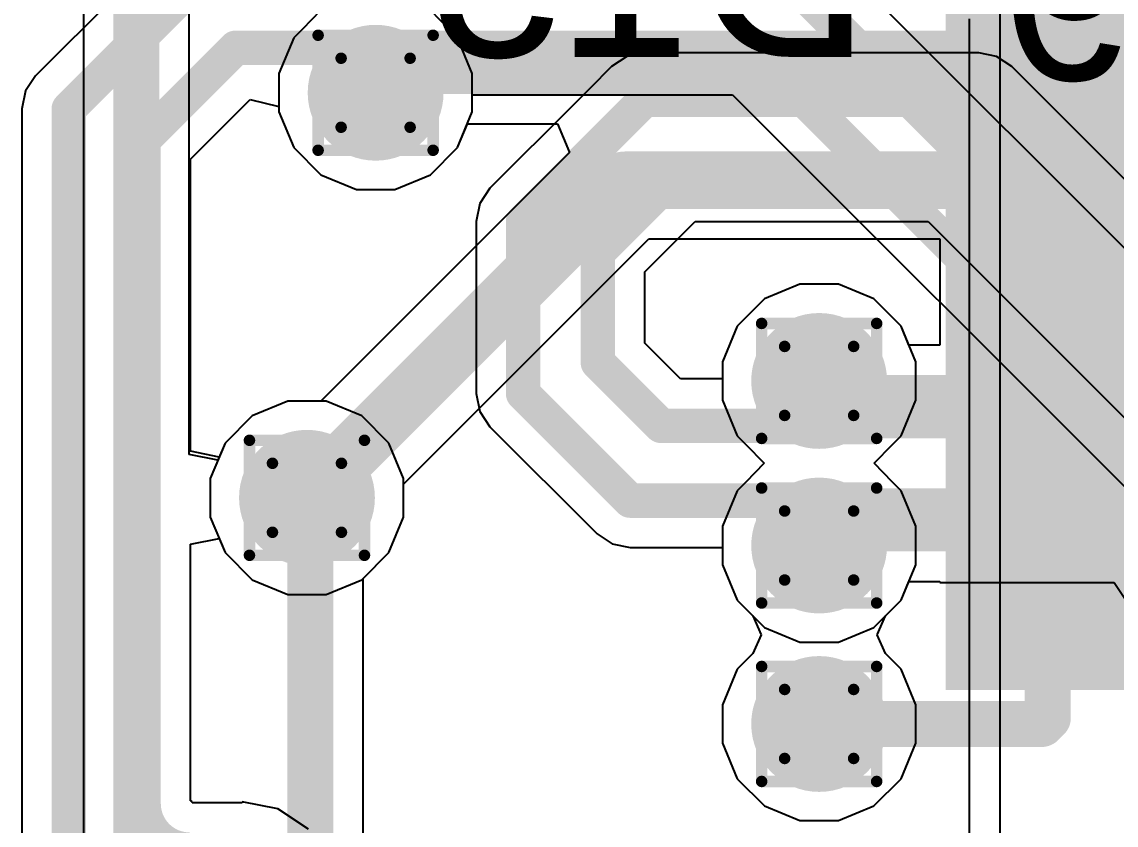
# Model space of a CAD drawing. Header units: inches. Extents: x -6 to 5433, y -4 to 5447.
# Drawn here: x -2.366 to 2.467, y 17.206 to 20.754 of the extents above; entities that cross this region are included whole.
import ezdxf

# ---------------------------------------------------------------- set-up
doc = ezdxf.new("R2010")
doc.units = ezdxf.units.IN
for name, color, linetype in [('Bottom Layer', 5, 'Continuous'), ('Bottom Overlay', 54, 'Continuous'), ('Drill Drawing', 1, 'Continuous'), ('Ground', 16, 'Continuous'), ('Power', 76, 'Continuous'), ('Top Layer', 1, 'Continuous'), ('Top Paste', 8, 'Continuous'), ('Top Solder', 216, 'Continuous'), ('Via Holes', 16, 'Continuous')]:
    doc.layers.add(name, color=color, linetype=linetype)
doc.styles.add('Arial', font='', dxfattribs={"height": 0.2})
doc.styles.get('Arial').set_extended_font_data('Arial')

# ---------------------------------------------------------------- blocks, each defined once
blk = doc.blocks.new('12401832E402A_149')
at = {"layer": 'Top Layer'}
for points in [[(-0.1499971599999999, 1.88000005), (-0.14999716, 2.58000119), (0.1500022399999999, 2.58000119), (0.15000224, 1.88000005)], [(0.3500018400000001, 1.88000005), (0.3500018399999999, 2.58000119), (0.6500012399999999, 2.58000119), (0.65000124, 1.88000005)], [(0.85000338, 1.88000005), (0.85000338, 2.58000119), (1.15000278, 2.58000119), (1.15000278, 1.88000005)], [(1.35000238, 1.88000005), (1.35000238, 2.58000119), (1.65000178, 2.58000119), (1.65000178, 1.88000005)], [(1.85000392, 1.88000005), (1.85000392, 2.58000119), (2.15000332, 2.58000119), (2.15000332, 1.88000005)], [(2.35000292, 1.88000005), (2.35000292, 2.58000119), (2.65000232, 2.58000119), (2.65000232, 1.88000005)]]:
    blk.add_hatch(color=1, dxfattribs=at).paths.add_polyline_path(points)
at = {"layer": 'Top Paste'}
for points in [[(-0.1499971599999999, 1.88000005), (-0.14999716, 2.58000119), (0.1500022399999999, 2.58000119), (0.15000224, 1.88000005)], [(0.3500018400000001, 1.88000005), (0.3500018399999999, 2.58000119), (0.6500012399999999, 2.58000119), (0.65000124, 1.88000005)], [(0.85000338, 1.88000005), (0.85000338, 2.58000119), (1.15000278, 2.58000119), (1.15000278, 1.88000005)], [(1.35000238, 1.88000005), (1.35000238, 2.58000119), (1.65000178, 2.58000119), (1.65000178, 1.88000005)], [(1.85000392, 1.88000005), (1.85000392, 2.58000119), (2.15000332, 2.58000119), (2.15000332, 1.88000005)], [(2.35000292, 1.88000005), (2.35000292, 2.58000119), (2.65000232, 2.58000119), (2.65000232, 1.88000005)]]:
    blk.add_hatch(color=8, dxfattribs=at).paths.add_polyline_path(points)
at = {"layer": 'Top Solder'}
for points in [[(-0.2515971599999999, 1.77840005), (-0.2515971600000001, 2.68160119), (0.2516022399999999, 2.68160119), (0.25160224, 1.77840005)], [(0.2484018400000001, 1.77840005), (0.2484018399999999, 2.68160119), (0.75160124, 2.68160119), (0.75160124, 1.77840005)], [(0.74840338, 1.77840005), (0.74840338, 2.68160119), (1.25160278, 2.68160119), (1.25160278, 1.77840005)], [(1.24840238, 1.77840005), (1.24840238, 2.68160119), (1.75160178, 2.68160119), (1.75160178, 1.77840005)], [(1.74840392, 1.77840005), (1.74840392, 2.68160119), (2.25160332, 2.68160119), (2.25160332, 1.77840005)], [(2.24840292, 1.77840005), (2.24840292, 2.68160119), (2.75160232, 2.68160119), (2.75160232, 1.77840005)]]:
    blk.add_hatch(color=216, dxfattribs=at).paths.add_polyline_path(points)

msp = doc.modelspace()

# ---------------------------------------------------------------- hatches: boundary and pattern name
at = {"layer": 'Bottom Layer'}
h = msp.add_hatch(color=5, dxfattribs=at)
edge = h.paths.add_edge_path()
edge.add_arc((-0.8037957, 20.44095734), 0.2999994, 0, 360)
h = msp.add_hatch(color=5, dxfattribs=at)
edge = h.paths.add_edge_path()
edge.add_arc((1.15506246, 19.1679576), 0.2999994, 0, 360)
h = msp.add_hatch(color=5, dxfattribs=at)
edge = h.paths.add_edge_path()
edge.add_arc((-1.10707424, 18.6517407), 0.2999994, 0, 360)
h = msp.add_hatch(color=5, dxfattribs=at)
edge = h.paths.add_edge_path()
edge.add_arc((1.15506246, 18.4409588), 0.2999994, 0, 360)
h = msp.add_hatch(color=5, dxfattribs=at)
edge = h.paths.add_edge_path()
edge.add_arc((1.15506246, 17.65265456), 0.2999994, 0, 360)
at = {"layer": 'Ground'}
h = msp.add_hatch(color=16, dxfattribs=at)
edge = h.paths.add_edge_path()
edge.add_arc((-0.8037957, 20.44095734), 0.2999994, 0, 360)
h = msp.add_hatch(color=16, dxfattribs=at)
edge = h.paths.add_edge_path()
edge.add_arc((1.15506246, 19.1679576), 0.2999994, 0, 360)
h = msp.add_hatch(color=16, dxfattribs=at)
edge = h.paths.add_edge_path()
edge.add_arc((-1.10707424, 18.6517407), 0.2999994, 0, 360)
h = msp.add_hatch(color=16, dxfattribs=at)
edge = h.paths.add_edge_path()
edge.add_arc((1.15506246, 18.4409588), 0.2999994, 0, 360)
h = msp.add_hatch(color=16, dxfattribs=at)
edge = h.paths.add_edge_path()
edge.add_arc((1.15506246, 17.65265456), 0.2999994, 0, 360)
at = {"layer": 'Power'}
h = msp.add_hatch(color=76, dxfattribs=at)
edge = h.paths.add_edge_path()
edge.add_arc((-0.8037957, 20.44095734), 0.2999994, 0, 360)
h = msp.add_hatch(color=76, dxfattribs=at)
edge = h.paths.add_edge_path()
edge.add_arc((1.15506246, 19.1679576), 0.2999994, 0, 360)
h = msp.add_hatch(color=76, dxfattribs=at)
edge = h.paths.add_edge_path()
edge.add_arc((-1.10707424, 18.6517407), 0.2999994, 0, 360)
h = msp.add_hatch(color=76, dxfattribs=at)
edge = h.paths.add_edge_path()
edge.add_arc((1.15506246, 18.4409588), 0.2999994, 0, 360)
h = msp.add_hatch(color=76, dxfattribs=at)
edge = h.paths.add_edge_path()
edge.add_arc((1.15506246, 17.65265456), 0.2999994, 0, 360)
at = {"layer": 'Top Layer'}
h = msp.add_hatch(color=1, dxfattribs=at)
edge = h.paths.add_edge_path()
edge.add_arc((-0.8037957, 20.44095734), 0.2999994, 0, 360)
h = msp.add_hatch(color=1, dxfattribs=at)
edge = h.paths.add_edge_path()
edge.add_arc((1.15506246, 19.1679576), 0.2999994, 0, 360)
h = msp.add_hatch(color=1, dxfattribs=at)
edge = h.paths.add_edge_path()
edge.add_arc((-1.10707424, 18.6517407), 0.2999994, 0, 360)
h = msp.add_hatch(color=1, dxfattribs=at)
edge = h.paths.add_edge_path()
edge.add_arc((1.15506246, 18.4409588), 0.2999994, 0, 360)
h = msp.add_hatch(color=1, dxfattribs=at)
edge = h.paths.add_edge_path()
edge.add_arc((1.15506246, 17.65265456), 0.2999994, 0, 360)
at = {"layer": 'Via Holes'}
h = msp.add_hatch(color=7, dxfattribs=at)
edge = h.paths.add_edge_path()
edge.add_arc((-0.8037957, 20.44095734), 0.1499997, 0, 360)
h = msp.add_hatch(color=7, dxfattribs=at)
edge = h.paths.add_edge_path()
edge.add_arc((1.15506246, 19.1679576), 0.1499997, 0, 360)
h = msp.add_hatch(color=7, dxfattribs=at)
edge = h.paths.add_edge_path()
edge.add_arc((-1.10707424, 18.6517407), 0.1499997, 0, 360)
h = msp.add_hatch(color=7, dxfattribs=at)
edge = h.paths.add_edge_path()
edge.add_arc((1.15506246, 18.4409588), 0.1499997, 0, 360)
h = msp.add_hatch(color=7, dxfattribs=at)
edge = h.paths.add_edge_path()
edge.add_arc((1.15506246, 17.65265456), 0.1499997, 0, 360)

# ---------------------------------------------------------------- linework, layer by layer
at = {"layer": 'Bottom Layer'}
for p, q in [((1.9550634, 16.96178218), (1.9550634, 20.90445654)), ((-1.0471277, 20.80445674), (-1.12712754, 20.72149018)), ((-0.48046386, 20.72149018), (-0.5604636999999999, 20.80445674)), ((1.8175986, 20.76699174), (1.8175986, 16.96178218)), ((-1.12712754, 20.72149018), (-1.16578634, 20.68283138)), ((-0.44180506, 20.68283138), (-0.48046386, 20.72149018)), ((-1.16578634, 20.68283138), (-1.2307951, 20.5258924)), ((-0.3767963, 20.5258924), (-0.44180506, 20.68283138)), ((-1.2307951, 20.5258924), (-1.2307951, 20.35602228)), ((-0.3767963, 20.35602228), (-0.3767963, 20.5258924)), ((-1.2307951, 20.35602228), (-1.16578634, 20.1990833)), ((-0.44180506, 20.1990833), (-0.3767963, 20.35602228)), ((-1.16578634, 20.1990833), (-1.04566974, 20.0789667)), ((-0.56192166, 20.0789667), (-0.44180506, 20.1990833)), ((-1.04566974, 20.0789667), (-0.8887307599999998, 20.01395794)), ((-0.7188606399999999, 20.01395794), (-0.56192166, 20.0789667)), ((-0.8887307599999998, 20.01395794), (-0.7188606399999999, 20.01395794)), ((1.0701274, 19.594957), (0.9131884199999999, 19.52994824)), ((1.23999752, 19.594957), (1.0701274, 19.594957)), ((1.3969365, 19.52994824), (1.23999752, 19.594957)), ((0.9131884199999999, 19.52994824), (0.79307182, 19.40983164)), ((1.5170531, 19.40983164), (1.3969365, 19.52994824)), ((0.79307182, 19.40983164), (0.72806306, 19.25289266)), ((1.58206186, 19.25289266), (1.5170531, 19.40983164)), ((0.72806306, 19.25289266), (0.72806306, 19.08302254)), ((1.58206186, 19.08302254), (1.58206186, 19.25289266)), ((-1.1920093, 19.0787401), (-1.34894828, 19.01373134)), ((-1.02213918, 19.0787401), (-1.1920093, 19.0787401)), ((-0.8652002, 19.01373134), (-1.02213918, 19.0787401)), ((0.72806306, 19.08302254), (0.79307182, 18.92608356)), ((1.5170531, 18.92608356), (1.58206186, 19.08302254)), ((-1.34894828, 19.01373134), (-1.46906488, 18.89361474)), ((-0.7450836, 18.89361474), (-0.8652002, 19.01373134)), ((0.79307182, 18.92608356), (0.8317306199999999, 18.88742476)), ((1.4783943, 18.88742476), (1.5170531, 18.92608356)), ((-1.46906488, 18.89361474), (-1.53407364, 18.73667576)), ((-0.68007484, 18.73667576), (-0.7450836, 18.89361474)), ((0.8317306199999999, 18.88742476), (0.9117304599999999, 18.8044582)), ((1.39839446, 18.8044582), (1.4783943, 18.88742476)), ((0.9117304599999999, 18.8044582), (0.8317306199999999, 18.72149164)), ((1.4783943, 18.72149164), (1.39839446, 18.8044582)), ((-1.53407364, 18.73667576), (-1.53407364, 18.56680564)), ((-0.68007484, 18.56680564), (-0.68007484, 18.73667576)), ((0.8317306199999999, 18.72149164), (0.79307182, 18.68283284)), ((1.5170531, 18.68283284), (1.4783943, 18.72149164)), ((0.79307182, 18.68283284), (0.72806306, 18.52589386)), ((1.58206186, 18.52589386), (1.5170531, 18.68283284)), ((-1.53407364, 18.56680564), (-1.46906488, 18.40986666)), ((-0.7450836, 18.40986666), (-0.68007484, 18.56680564)), ((0.72806306, 18.52589386), (0.72806306, 18.35602374)), ((1.58206186, 18.35602374), (1.58206186, 18.52589386)), ((-1.46906488, 18.40986666), (-1.34894828, 18.28975006)), ((-0.8652002, 18.28975006), (-0.7450836, 18.40986666)), ((0.72806306, 18.35602374), (0.79307182, 18.19908476)), ((1.5170531, 18.19908476), (1.58206186, 18.35602374)), ((-1.34894828, 18.28975006), (-1.1920093, 18.2247413)), ((-1.02213918, 18.2247413), (-0.8652002, 18.28975006)), ((-1.1920093, 18.2247413), (-1.02213918, 18.2247413)), ((0.79307182, 18.19908476), (0.9131884199999999, 18.07896816)), ((1.3969365, 18.07896816), (1.5170531, 18.19908476)), ((0.9131884199999999, 18.07896816), (1.0701274, 18.0139594)), ((1.23999752, 18.0139594), (1.3969365, 18.07896816)), ((1.0701274, 18.0139594), (1.23999752, 18.0139594))]:
    msp.add_line(p, q, dxfattribs=at)
at = {"layer": 'Drill Drawing'}
for points in [[(-1.0577957, 20.69495734, 0.0508, 0.0508, 0), (-0.5497957, 20.69495734, 0.0508, 0.0508, 0)], [(-1.0577957, 20.18695734, 0.0508, 0.0508, 0), (-1.0577957, 20.69495734, 0.0508, 0.0508, 0)], [(-0.5497957, 20.18695734, 0.0508, 0.0508, 0), (-0.5497957, 20.69495734, 0.0508, 0.0508, 0)], [(-0.9561956999999999, 20.59335734, 0.0508, 0.0508, 0), (-0.6513957, 20.59335734, 0.0508, 0.0508, 0)], [(-0.9561956999999999, 20.28855734, 0.0508, 0.0508, 0), (-0.9561956999999999, 20.59335734, 0.0508, 0.0508, 0)], [(-0.6513957, 20.28855734, 0.0508, 0.0508, 0), (-0.6513957, 20.59335734, 0.0508, 0.0508, 0)], [(-0.9561956999999999, 20.28855734, 0.0508, 0.0508, 0), (-0.6513957, 20.28855734, 0.0508, 0.0508, 0)], [(-1.0577957, 20.18695734, 0.0508, 0.0508, 0), (-0.5497957, 20.18695734, 0.0508, 0.0508, 0)], [(0.9010624599999999, 19.4219576, 0.0508, 0.0508, 0), (1.40906246, 19.4219576, 0.0508, 0.0508, 0)], [(0.9010624599999999, 18.9139576, 0.0508, 0.0508, 0), (0.9010624599999999, 19.4219576, 0.0508, 0.0508, 0)], [(1.40906246, 18.9139576, 0.0508, 0.0508, 0), (1.40906246, 19.4219576, 0.0508, 0.0508, 0)], [(1.00266246, 19.3203576, 0.0508, 0.0508, 0), (1.30746246, 19.3203576, 0.0508, 0.0508, 0)], [(1.00266246, 19.0155576, 0.0508, 0.0508, 0), (1.00266246, 19.3203576, 0.0508, 0.0508, 0)], [(1.30746246, 19.0155576, 0.0508, 0.0508, 0), (1.30746246, 19.3203576, 0.0508, 0.0508, 0)], [(1.00266246, 19.0155576, 0.0508, 0.0508, 0), (1.30746246, 19.0155576, 0.0508, 0.0508, 0)], [(-1.36107424, 18.9057407, 0.0508, 0.0508, 0), (-0.85307424, 18.9057407, 0.0508, 0.0508, 0)], [(-1.36107424, 18.3977407, 0.0508, 0.0508, 0), (-1.36107424, 18.9057407, 0.0508, 0.0508, 0)], [(-0.85307424, 18.3977407, 0.0508, 0.0508, 0), (-0.85307424, 18.9057407, 0.0508, 0.0508, 0)], [(0.9010624599999999, 18.9139576, 0.0508, 0.0508, 0), (1.40906246, 18.9139576, 0.0508, 0.0508, 0)], [(-1.25947424, 18.8041407, 0.0508, 0.0508, 0), (-0.9546742399999999, 18.8041407, 0.0508, 0.0508, 0)], [(-1.25947424, 18.4993407, 0.0508, 0.0508, 0), (-1.25947424, 18.8041407, 0.0508, 0.0508, 0)], [(-0.9546742399999999, 18.4993407, 0.0508, 0.0508, 0), (-0.9546742399999999, 18.8041407, 0.0508, 0.0508, 0)], [(0.9010624599999999, 18.6949588, 0.0508, 0.0508, 0), (1.40906246, 18.6949588, 0.0508, 0.0508, 0)], [(0.9010624599999999, 18.1869588, 0.0508, 0.0508, 0), (0.9010624599999999, 18.6949588, 0.0508, 0.0508, 0)], [(1.40906246, 18.1869588, 0.0508, 0.0508, 0), (1.40906246, 18.6949588, 0.0508, 0.0508, 0)], [(1.00266246, 18.5933588, 0.0508, 0.0508, 0), (1.30746246, 18.5933588, 0.0508, 0.0508, 0)], [(1.00266246, 18.2885588, 0.0508, 0.0508, 0), (1.00266246, 18.5933588, 0.0508, 0.0508, 0)], [(1.30746246, 18.2885588, 0.0508, 0.0508, 0), (1.30746246, 18.5933588, 0.0508, 0.0508, 0)], [(-1.25947424, 18.4993407, 0.0508, 0.0508, 0), (-0.9546742399999999, 18.4993407, 0.0508, 0.0508, 0)], [(-1.36107424, 18.3977407, 0.0508, 0.0508, 0), (-0.85307424, 18.3977407, 0.0508, 0.0508, 0)], [(1.00266246, 18.2885588, 0.0508, 0.0508, 0), (1.30746246, 18.2885588, 0.0508, 0.0508, 0)], [(0.9010624599999999, 18.1869588, 0.0508, 0.0508, 0), (1.40906246, 18.1869588, 0.0508, 0.0508, 0)], [(0.9010624599999999, 17.90665456, 0.0508, 0.0508, 0), (1.40906246, 17.90665456, 0.0508, 0.0508, 0)], [(0.9010624599999999, 17.39865456, 0.0508, 0.0508, 0), (0.9010624599999999, 17.90665456, 0.0508, 0.0508, 0)], [(1.40906246, 17.39865456, 0.0508, 0.0508, 0), (1.40906246, 17.90665456, 0.0508, 0.0508, 0)], [(1.00266246, 17.80505456, 0.0508, 0.0508, 0), (1.30746246, 17.80505456, 0.0508, 0.0508, 0)], [(1.00266246, 17.50025456, 0.0508, 0.0508, 0), (1.00266246, 17.80505456, 0.0508, 0.0508, 0)], [(1.30746246, 17.50025456, 0.0508, 0.0508, 0), (1.30746246, 17.80505456, 0.0508, 0.0508, 0)], [(1.00266246, 17.50025456, 0.0508, 0.0508, 0), (1.30746246, 17.50025456, 0.0508, 0.0508, 0)], [(0.9010624599999999, 17.39865456, 0.0508, 0.0508, 0), (1.40906246, 17.39865456, 0.0508, 0.0508, 0)]]:
    msp.add_lwpolyline(points, format="xyseb", dxfattribs=at)
for points in [[(-1.0704957, 20.69495734, 0.0254, 0.0254, 1), (-1.0450957, 20.69495734, 0.0254, 0.0254, 1)], [(-1.0704957, 20.69495734, 0.0254, 0.0254, 1), (-1.0450957, 20.69495734, 0.0254, 0.0254, 1)], [(-0.5624956999999999, 20.69495734, 0.0254, 0.0254, 1), (-0.5370957, 20.69495734, 0.0254, 0.0254, 1)], [(-0.5624956999999999, 20.69495734, 0.0254, 0.0254, 1), (-0.5370957, 20.69495734, 0.0254, 0.0254, 1)], [(-0.9688956999999999, 20.59335734, 0.0254, 0.0254, 1), (-0.9434956999999999, 20.59335734, 0.0254, 0.0254, 1)], [(-0.9688956999999999, 20.59335734, 0.0254, 0.0254, 1), (-0.9434956999999999, 20.59335734, 0.0254, 0.0254, 1)], [(-0.6640957, 20.59335734, 0.0254, 0.0254, 1), (-0.6386957, 20.59335734, 0.0254, 0.0254, 1)], [(-0.6640957, 20.59335734, 0.0254, 0.0254, 1), (-0.6386957, 20.59335734, 0.0254, 0.0254, 1)], [(-0.9688956999999999, 20.28855734, 0.0254, 0.0254, 1), (-0.9434956999999999, 20.28855734, 0.0254, 0.0254, 1)], [(-0.9688956999999999, 20.28855734, 0.0254, 0.0254, 1), (-0.9434956999999999, 20.28855734, 0.0254, 0.0254, 1)], [(-0.6640957, 20.28855734, 0.0254, 0.0254, 1), (-0.6386957, 20.28855734, 0.0254, 0.0254, 1)], [(-0.6640957, 20.28855734, 0.0254, 0.0254, 1), (-0.6386957, 20.28855734, 0.0254, 0.0254, 1)], [(-1.0704957, 20.18695734, 0.0254, 0.0254, 1), (-1.0450957, 20.18695734, 0.0254, 0.0254, 1)], [(-1.0704957, 20.18695734, 0.0254, 0.0254, 1), (-1.0450957, 20.18695734, 0.0254, 0.0254, 1)], [(-0.5624956999999999, 20.18695734, 0.0254, 0.0254, 1), (-0.5370957, 20.18695734, 0.0254, 0.0254, 1)], [(-0.5624956999999999, 20.18695734, 0.0254, 0.0254, 1), (-0.5370957, 20.18695734, 0.0254, 0.0254, 1)], [(0.8883624600000001, 19.4219576, 0.0254, 0.0254, 1), (0.9137624599999998, 19.4219576, 0.0254, 0.0254, 1)], [(0.8883624600000001, 19.4219576, 0.0254, 0.0254, 1), (0.9137624599999998, 19.4219576, 0.0254, 0.0254, 1)], [(1.39636246, 19.4219576, 0.0254, 0.0254, 1), (1.42176246, 19.4219576, 0.0254, 0.0254, 1)], [(1.39636246, 19.4219576, 0.0254, 0.0254, 1), (1.42176246, 19.4219576, 0.0254, 0.0254, 1)], [(0.98996246, 19.3203576, 0.0254, 0.0254, 1), (1.01536246, 19.3203576, 0.0254, 0.0254, 1)], [(0.98996246, 19.3203576, 0.0254, 0.0254, 1), (1.01536246, 19.3203576, 0.0254, 0.0254, 1)], [(1.29476246, 19.3203576, 0.0254, 0.0254, 1), (1.32016246, 19.3203576, 0.0254, 0.0254, 1)], [(1.29476246, 19.3203576, 0.0254, 0.0254, 1), (1.32016246, 19.3203576, 0.0254, 0.0254, 1)], [(0.98996246, 19.0155576, 0.0254, 0.0254, 1), (1.01536246, 19.0155576, 0.0254, 0.0254, 1)], [(0.98996246, 19.0155576, 0.0254, 0.0254, 1), (1.01536246, 19.0155576, 0.0254, 0.0254, 1)], [(1.29476246, 19.0155576, 0.0254, 0.0254, 1), (1.32016246, 19.0155576, 0.0254, 0.0254, 1)], [(1.29476246, 19.0155576, 0.0254, 0.0254, 1), (1.32016246, 19.0155576, 0.0254, 0.0254, 1)], [(-1.37377424, 18.9057407, 0.0254, 0.0254, 1), (-1.34837424, 18.9057407, 0.0254, 0.0254, 1)], [(-1.37377424, 18.9057407, 0.0254, 0.0254, 1), (-1.34837424, 18.9057407, 0.0254, 0.0254, 1)], [(-0.8657742399999999, 18.9057407, 0.0254, 0.0254, 1), (-0.8403742399999999, 18.9057407, 0.0254, 0.0254, 1)], [(-0.8657742399999999, 18.9057407, 0.0254, 0.0254, 1), (-0.8403742399999999, 18.9057407, 0.0254, 0.0254, 1)], [(0.8883624600000001, 18.9139576, 0.0254, 0.0254, 1), (0.9137624599999998, 18.9139576, 0.0254, 0.0254, 1)], [(0.8883624600000001, 18.9139576, 0.0254, 0.0254, 1), (0.9137624599999998, 18.9139576, 0.0254, 0.0254, 1)], [(1.39636246, 18.9139576, 0.0254, 0.0254, 1), (1.42176246, 18.9139576, 0.0254, 0.0254, 1)], [(1.39636246, 18.9139576, 0.0254, 0.0254, 1), (1.42176246, 18.9139576, 0.0254, 0.0254, 1)], [(-1.27217424, 18.8041407, 0.0254, 0.0254, 1), (-1.24677424, 18.8041407, 0.0254, 0.0254, 1)], [(-1.27217424, 18.8041407, 0.0254, 0.0254, 1), (-1.24677424, 18.8041407, 0.0254, 0.0254, 1)], [(-0.9673742399999998, 18.8041407, 0.0254, 0.0254, 1), (-0.9419742400000001, 18.8041407, 0.0254, 0.0254, 1)], [(-0.9673742399999998, 18.8041407, 0.0254, 0.0254, 1), (-0.9419742400000001, 18.8041407, 0.0254, 0.0254, 1)], [(0.8883624600000001, 18.6949588, 0.0254, 0.0254, 1), (0.9137624599999998, 18.6949588, 0.0254, 0.0254, 1)], [(0.8883624600000001, 18.6949588, 0.0254, 0.0254, 1), (0.9137624599999998, 18.6949588, 0.0254, 0.0254, 1)], [(1.39636246, 18.6949588, 0.0254, 0.0254, 1), (1.42176246, 18.6949588, 0.0254, 0.0254, 1)], [(1.39636246, 18.6949588, 0.0254, 0.0254, 1), (1.42176246, 18.6949588, 0.0254, 0.0254, 1)], [(0.98996246, 18.5933588, 0.0254, 0.0254, 1), (1.01536246, 18.5933588, 0.0254, 0.0254, 1)], [(0.98996246, 18.5933588, 0.0254, 0.0254, 1), (1.01536246, 18.5933588, 0.0254, 0.0254, 1)], [(1.29476246, 18.5933588, 0.0254, 0.0254, 1), (1.32016246, 18.5933588, 0.0254, 0.0254, 1)], [(1.29476246, 18.5933588, 0.0254, 0.0254, 1), (1.32016246, 18.5933588, 0.0254, 0.0254, 1)], [(-1.27217424, 18.4993407, 0.0254, 0.0254, 1), (-1.24677424, 18.4993407, 0.0254, 0.0254, 1)], [(-1.27217424, 18.4993407, 0.0254, 0.0254, 1), (-1.24677424, 18.4993407, 0.0254, 0.0254, 1)], [(-0.9673742399999998, 18.4993407, 0.0254, 0.0254, 1), (-0.9419742400000001, 18.4993407, 0.0254, 0.0254, 1)], [(-0.9673742399999998, 18.4993407, 0.0254, 0.0254, 1), (-0.9419742400000001, 18.4993407, 0.0254, 0.0254, 1)], [(-1.37377424, 18.3977407, 0.0254, 0.0254, 1), (-1.34837424, 18.3977407, 0.0254, 0.0254, 1)], [(-1.37377424, 18.3977407, 0.0254, 0.0254, 1), (-1.34837424, 18.3977407, 0.0254, 0.0254, 1)], [(-0.8657742399999999, 18.3977407, 0.0254, 0.0254, 1), (-0.8403742399999999, 18.3977407, 0.0254, 0.0254, 1)], [(-0.8657742399999999, 18.3977407, 0.0254, 0.0254, 1), (-0.8403742399999999, 18.3977407, 0.0254, 0.0254, 1)], [(0.98996246, 18.2885588, 0.0254, 0.0254, 1), (1.01536246, 18.2885588, 0.0254, 0.0254, 1)], [(0.98996246, 18.2885588, 0.0254, 0.0254, 1), (1.01536246, 18.2885588, 0.0254, 0.0254, 1)], [(1.29476246, 18.2885588, 0.0254, 0.0254, 1), (1.32016246, 18.2885588, 0.0254, 0.0254, 1)], [(1.29476246, 18.2885588, 0.0254, 0.0254, 1), (1.32016246, 18.2885588, 0.0254, 0.0254, 1)], [(0.8883624600000001, 18.1869588, 0.0254, 0.0254, 1), (0.9137624599999998, 18.1869588, 0.0254, 0.0254, 1)], [(0.8883624600000001, 18.1869588, 0.0254, 0.0254, 1), (0.9137624599999998, 18.1869588, 0.0254, 0.0254, 1)], [(1.39636246, 18.1869588, 0.0254, 0.0254, 1), (1.42176246, 18.1869588, 0.0254, 0.0254, 1)], [(1.39636246, 18.1869588, 0.0254, 0.0254, 1), (1.42176246, 18.1869588, 0.0254, 0.0254, 1)], [(0.8883624600000001, 17.90665456, 0.0254, 0.0254, 1), (0.9137624599999998, 17.90665456, 0.0254, 0.0254, 1)], [(0.8883624600000001, 17.90665456, 0.0254, 0.0254, 1), (0.9137624599999998, 17.90665456, 0.0254, 0.0254, 1)], [(1.39636246, 17.90665456, 0.0254, 0.0254, 1), (1.42176246, 17.90665456, 0.0254, 0.0254, 1)], [(1.39636246, 17.90665456, 0.0254, 0.0254, 1), (1.42176246, 17.90665456, 0.0254, 0.0254, 1)], [(0.98996246, 17.80505456, 0.0254, 0.0254, 1), (1.01536246, 17.80505456, 0.0254, 0.0254, 1)], [(0.98996246, 17.80505456, 0.0254, 0.0254, 1), (1.01536246, 17.80505456, 0.0254, 0.0254, 1)], [(1.29476246, 17.80505456, 0.0254, 0.0254, 1), (1.32016246, 17.80505456, 0.0254, 0.0254, 1)], [(1.29476246, 17.80505456, 0.0254, 0.0254, 1), (1.32016246, 17.80505456, 0.0254, 0.0254, 1)], [(0.98996246, 17.50025456, 0.0254, 0.0254, 1), (1.01536246, 17.50025456, 0.0254, 0.0254, 1)], [(0.98996246, 17.50025456, 0.0254, 0.0254, 1), (1.01536246, 17.50025456, 0.0254, 0.0254, 1)], [(1.29476246, 17.50025456, 0.0254, 0.0254, 1), (1.32016246, 17.50025456, 0.0254, 0.0254, 1)], [(1.29476246, 17.50025456, 0.0254, 0.0254, 1), (1.32016246, 17.50025456, 0.0254, 0.0254, 1)], [(0.8883624600000001, 17.39865456, 0.0254, 0.0254, 1), (0.9137624599999998, 17.39865456, 0.0254, 0.0254, 1)], [(0.8883624600000001, 17.39865456, 0.0254, 0.0254, 1), (0.9137624599999998, 17.39865456, 0.0254, 0.0254, 1)], [(1.39636246, 17.39865456, 0.0254, 0.0254, 1), (1.42176246, 17.39865456, 0.0254, 0.0254, 1)], [(1.39636246, 17.39865456, 0.0254, 0.0254, 1), (1.42176246, 17.39865456, 0.0254, 0.0254, 1)]]:
    msp.add_lwpolyline(points, format="xyseb", close=True, dxfattribs=at)
at = {"layer": 'Ground'}
for p, q in [((-1.7056735, 21.1160487), (-2.30549704, 20.5162277)), ((-0.48046386, 20.72149018), (-0.5604636999999999, 20.80445674)), ((-0.44180506, 20.68283138), (-0.48046386, 20.72149018)), ((-0.3767963, 20.5258924), (-0.44180506, 20.68283138)), ((0.30549088, 20.6011526), (0.23827486, 20.55624286)), ((0.38477444, 20.616926), (0.30549088, 20.6011526)), ((0.38478714, 20.61692346), (0.38477444, 20.616926)), ((1.85967878, 20.61692346), (0.38478714, 20.61692346)), ((1.85969148, 20.616926), (1.85967878, 20.61692346)), ((1.93897758, 20.6011526), (1.85969148, 20.616926)), ((2.00619106, 20.55624286), (1.93897758, 20.6011526)), ((0.23826978, 20.55623524), (0.1415669, 20.4595349)), ((0.23827486, 20.55624286), (0.23826978, 20.55623524)), ((2.1028914, 20.45953998), (2.00619106, 20.55624286)), ((-2.30549704, 20.5162277), (-2.35040678, 20.44901422)), ((-0.3767963, 20.35602228), (-0.3767963, 20.5258924)), ((-2.35040678, 20.44901422), (-2.36618018, 20.36972812)), ((0.1415542, 20.4595222), (0.077216, 20.39518654)), ((0.14155928, 20.45952982), (0.1415542, 20.4595222)), ((0.1415669, 20.4595349), (0.14155928, 20.45952982)), ((2.10290664, 20.45952982), (2.1028914, 20.45953998)), ((2.1029168, 20.45951458), (2.10290664, 20.45952982)), ((3.03483518, 19.52759366), (2.1029168, 20.45951458)), ((-1.62161728, 20.14713776), (-1.3577951, 20.41095994)), ((-1.3577951, 20.41095994), (-1.2307951, 20.38095746)), ((0.07721092, 20.39517892), (-0.2988970399999999, 20.01907096)), ((0.077216, 20.39518654), (0.07721092, 20.39517892)), ((-2.36618018, 20.36972812), (-2.36617764, 20.36971542)), ((-2.36617764, 20.36971542), (-2.36617764, 15.53112718)), ((-1.2307951, 20.38095746), (-1.2307951, 20.35602228)), ((-1.2307951, 20.35602228), (-1.16578634, 20.1990833)), ((-0.44180506, 20.1990833), (-0.3767963, 20.35602228)), ((-1.16578634, 20.1990833), (-1.04566974, 20.0789667)), ((-0.56192166, 20.0789667), (-0.44180506, 20.1990833)), ((-1.62161728, 18.85719368), (-1.62161728, 20.14713776)), ((-1.04566974, 20.0789667), (-0.8887307599999998, 20.01395794)), ((-0.7188606399999999, 20.01395794), (-0.56192166, 20.0789667)), ((-0.8887307599999998, 20.01395794), (-0.7188606399999999, 20.01395794)), ((-0.2988970399999999, 20.01907096), (-0.34380678, 19.95185748)), ((-0.34380678, 19.95185748), (-0.35958018, 19.87257138)), ((-0.35958018, 19.87257138), (-0.35957764, 19.87255868)), ((-0.35957764, 19.87255868), (-0.35957764, 19.11219444)), ((0.38498272, 19.64998102), (0.6073622599999999, 19.8723631)), ((0.6073622599999999, 19.8723631), (1.63710112, 19.8723631)), ((1.63710112, 19.8723631), (2.5690322, 18.94043456)), ((0.38498272, 19.3347721), (0.38498272, 19.64998102)), ((1.0701274, 19.594957), (0.9131884199999999, 19.52994824)), ((1.23999752, 19.594957), (1.0701274, 19.594957)), ((1.3969365, 19.52994824), (1.23999752, 19.594957)), ((0.9131884199999999, 19.52994824), (0.79307182, 19.40983164)), ((1.5170531, 19.40983164), (1.3969365, 19.52994824)), ((0.79307182, 19.40983164), (0.72806306, 19.25289266)), ((1.58206186, 19.25289266), (1.5170531, 19.40983164)), ((0.5430139, 19.17673838), (0.38498272, 19.3347721)), ((0.72806306, 19.25289266), (0.72806306, 19.17673838)), ((1.58206186, 19.08302254), (1.58206186, 19.25289266)), ((0.72806306, 19.17673838), (0.5430139, 19.17673838)), ((-0.35957764, 19.11219444), (-0.35958018, 19.11218174)), ((-0.35958018, 19.11218174), (-0.34380678, 19.03289564)), ((-1.1920093, 19.0787401), (-1.34894828, 19.01373134)), ((-1.02213918, 19.0787401), (-1.1920093, 19.0787401)), ((-0.8652002, 19.01373134), (-1.02213918, 19.0787401)), ((1.5170531, 18.92608356), (1.58206186, 19.08302254)), ((-1.34894828, 19.01373134), (-1.46906488, 18.89361474)), ((-0.7450836, 18.89361474), (-0.8652002, 19.01373134)), ((-0.34380678, 19.03289564), (-0.2988970399999999, 18.96568216)), ((-0.2988970399999999, 18.96568216), (0.17392142, 18.49286624)), ((1.4783943, 18.88742476), (1.5170531, 18.92608356)), ((-1.49461728, 18.83193084), (-1.62161728, 18.85719368)), ((-1.46906488, 18.89361474), (-1.49461728, 18.83193084)), ((-0.68007484, 18.73667576), (-0.7450836, 18.89361474)), ((1.39839446, 18.8044582), (1.4783943, 18.88742476)), ((1.4783943, 18.72149164), (1.39839446, 18.8044582)), ((-0.68007484, 18.56680564), (-0.68007484, 18.73667576)), ((1.5170531, 18.68283284), (1.4783943, 18.72149164)), ((1.58206186, 18.52589386), (1.5170531, 18.68283284)), ((-0.7450836, 18.40986666), (-0.68007484, 18.56680564)), ((1.58206186, 18.35602374), (1.58206186, 18.52589386)), ((-1.62161728, 18.44628772), (-1.49461728, 18.47155056)), ((-1.49461728, 18.47155056), (-1.46906488, 18.40986666)), ((0.17392142, 18.49286624), (0.1739265, 18.49285862)), ((0.1739265, 18.49285862), (0.24113998, 18.44794888)), ((-1.62161728, 17.312767), (-1.62161728, 18.44628772)), ((0.24113998, 18.44794888), (0.32042608, 18.43217802)), ((0.32042608, 18.43217802), (0.72806306, 18.43217802)), ((0.72806306, 18.43217802), (0.72806306, 18.35602374)), ((-1.46906488, 18.40986666), (-1.34894828, 18.28975006)), ((-0.8652002, 18.28975006), (-0.7450836, 18.40986666)), ((0.72806306, 18.35602374), (0.79307182, 18.19908476)), ((1.5170531, 18.19908476), (1.58206186, 18.35602374)), ((-1.34894828, 18.28975006), (-1.1920093, 18.2247413)), ((-1.02213918, 18.2247413), (-0.8652002, 18.28975006)), ((-1.1920093, 18.2247413), (-1.02213918, 18.2247413)), ((0.79307182, 18.19908476), (0.9131884199999999, 18.07896816)), ((1.3969365, 18.07896816), (1.5170531, 18.19908476)), ((0.9131884199999999, 18.07896816), (1.0701274, 18.0139594)), ((1.23999752, 18.0139594), (1.3969365, 18.07896816)), ((1.0701274, 18.0139594), (1.23999752, 18.0139594)), ((-1.61587688, 17.31038956), (-1.62161728, 17.312767)), ((-1.61349944, 17.30464916), (-1.61587688, 17.31038956)), ((-1.39399264, 17.30464916), (-1.61349944, 17.30464916)), ((-1.23542298, 17.27709016), (-1.39399264, 17.30863188)), ((-1.39399264, 17.30863188), (-1.39399264, 17.30464916)), ((-1.10099348, 17.18726814), (-1.23542298, 17.27709016))]:
    msp.add_line(p, q, dxfattribs=at)
for points in [[(-2.15899746, 20.36972812, 0.1524, 0.1524, 0), (-1.55916884, 20.96955674, 0.1524, 0.1524, 0)], [(-1.82879746, 20.23295674, 0.1524, 0.1524, 0), (-1.42239746, 20.63935674, 0.1524, 0.1524, 0)], [(-1.42239746, 20.63935674, 0.1524, 0.1524, 0), (-1.0021951, 20.63935674, 0.1524, 0.1524, 0)], [(-1.0021951, 20.63935674, 0.1524, 0.1524, 0), (-0.8037957, 20.44095734, 0.1524, 0.1524, 0)], [(-2.15899746, 15.53111448, 0.1524, 0.1524, 0), (-2.15899746, 20.36972812, 0.1524, 0.1524, 0)], [(0.2880614, 20.31303024, 0.1524, 0.1524, 0), (0.38477444, 20.40974328, 0.1524, 0.1524, 0)], [(0.38477444, 20.40974328, 0.1524, 0.1524, 0), (1.85969148, 20.40974328, 0.1524, 0.1524, 0)], [(1.85969148, 20.40974328, 0.1524, 0.1524, 0), (1.95640452, 20.31303024, 0.1524, 0.1524, 0)], [(0.22371558, 20.24868696, 0.1524, 0.1524, 0), (0.28805886, 20.31303024, 0.1524, 0.1524, 0)], [(0.28805886, 20.31303024, 0.1524, 0.1524, 0), (0.2880614, 20.31303024, 0.1524, 0.1524, 0)], [(1.95640452, 20.31303024, 0.1524, 0.1524, 0), (1.95640706, 20.31303024, 0.1524, 0.1524, 0)], [(1.95640706, 20.31302516, 0.1524, 0.1524, 0), (1.95640706, 20.31303024, 0.1524, 0.1524, 0)], [(1.95640706, 20.31302516, 0.1524, 0.1524, 0), (2.94901874, 19.32041348, 0.1524, 0.1524, 0)], [(-1.82879746, 17.95042384, 0.1524, 0.1524, 0), (-1.82879746, 20.23295674, 0.1524, 0.1524, 0)], [(-0.15239746, 19.87257138, 0.1524, 0.1524, 0), (0.22371558, 20.24868442, 0.1524, 0.1524, 0)], [(0.22371558, 20.24868442, 0.1524, 0.1524, 0), (0.22371558, 20.24868696, 0.1524, 0.1524, 0)], [(0.17780254, 19.7358, 0.1524, 0.1524, 0), (0.5215458199999999, 20.07954328, 0.1524, 0.1524, 0)], [(0.5215458199999999, 20.07954328, 0.1524, 0.1524, 0), (1.7229201, 20.07954328, 0.1524, 0.1524, 0)], [(1.7229201, 20.07954328, 0.1524, 0.1524, 0), (2.71553686, 19.08692652, 0.1524, 0.1524, 0)], [(-0.15239746, 19.11218174, 0.1524, 0.1524, 0), (-0.15239746, 19.87257138, 0.1524, 0.1524, 0)], [(0.17780254, 19.24895312, 0.1524, 0.1524, 0), (0.17780254, 19.7358, 0.1524, 0.1524, 0)], [(0.17780254, 19.24895312, 0.1524, 0.1524, 0), (0.4571974599999999, 18.9695582, 0.1524, 0.1524, 0)], [(0.9566630599999999, 18.9695582, 0.1524, 0.1524, 0), (1.15506246, 19.1679576, 0.1524, 0.1524, 0)], [(-0.15239746, 19.11218174, 0.1524, 0.1524, 0), (0.32042608, 18.6393582, 0.1524, 0.1524, 0)], [(0.4571974599999999, 18.9695582, 0.1524, 0.1524, 0), (0.9566630599999999, 18.9695582, 0.1524, 0.1524, 0)], [(0.32042608, 18.6393582, 0.1524, 0.1524, 0), (0.9566630599999999, 18.6393582, 0.1524, 0.1524, 0)], [(0.9566630599999999, 18.6393582, 0.1524, 0.1524, 0), (1.15506246, 18.4409588, 0.1524, 0.1524, 0)], [(-1.82879746, 17.30066898, 0.1524, 0.1524, 0), (-1.82879746, 17.95042384, 0.1524, 0.1524, 0)], [(-1.62559746, 17.09746898, 0.1524, 0.1524, -0.4142135623730951), (-1.82879746, 17.30066898, 0.1524, 0.1524, 0)]]:
    msp.add_lwpolyline(points, format="xyseb", dxfattribs=at)
for points in [[(-1.46049746, 20.63935674, 0.0762, 0.0762, 1), (-1.38429746, 20.63935674, 0.0762, 0.0762, 1)], [(-1.46049746, 20.63935674, 0.0762, 0.0762, 1), (-1.38429746, 20.63935674, 0.0762, 0.0762, 1)], [(-1.0402951, 20.63935674, 0.0762, 0.0762, 1), (-0.9640950999999999, 20.63935674, 0.0762, 0.0762, 1)], [(-1.0402951, 20.63935674, 0.0762, 0.0762, 1), (-0.9640950999999999, 20.63935674, 0.0762, 0.0762, 1)], [(-0.8418957, 20.44095734, 0.0762, 0.0762, 1), (-0.7656957, 20.44095734, 0.0762, 0.0762, 1)], [(-2.19709746, 20.36972812, 0.0762, 0.0762, 1), (-2.12089746, 20.36972812, 0.0762, 0.0762, 1)], [(-2.19709746, 20.36972812, 0.0762, 0.0762, 1), (-2.12089746, 20.36972812, 0.0762, 0.0762, 1)], [(0.34667444, 20.40974328, 0.0762, 0.0762, 1), (0.42287444, 20.40974328, 0.0762, 0.0762, 1)], [(0.34667444, 20.40974328, 0.0762, 0.0762, 1), (0.42287444, 20.40974328, 0.0762, 0.0762, 1)], [(1.82159148, 20.40974328, 0.0762, 0.0762, 1), (1.89779148, 20.40974328, 0.0762, 0.0762, 1)], [(1.82159148, 20.40974328, 0.0762, 0.0762, 1), (1.89779148, 20.40974328, 0.0762, 0.0762, 1)], [(0.24995886, 20.31303024, 0.0762, 0.0762, 1), (0.32615886, 20.31303024, 0.0762, 0.0762, 1)], [(0.24995886, 20.31303024, 0.0762, 0.0762, 1), (0.32615886, 20.31303024, 0.0762, 0.0762, 1)], [(0.2499614, 20.31303024, 0.0762, 0.0762, 1), (0.3261614, 20.31303024, 0.0762, 0.0762, 1)], [(0.2499614, 20.31303024, 0.0762, 0.0762, 1), (0.3261614, 20.31303024, 0.0762, 0.0762, 1)], [(1.91830452, 20.31303024, 0.0762, 0.0762, 1), (1.99450452, 20.31303024, 0.0762, 0.0762, 1)], [(1.91830452, 20.31303024, 0.0762, 0.0762, 1), (1.99450452, 20.31303024, 0.0762, 0.0762, 1)], [(1.91830706, 20.31303024, 0.0762, 0.0762, 1), (1.99450706, 20.31303024, 0.0762, 0.0762, 1)], [(1.91830706, 20.31303024, 0.0762, 0.0762, 1), (1.99450706, 20.31303024, 0.0762, 0.0762, 1)], [(1.91830706, 20.31302516, 0.0762, 0.0762, 1), (1.99450706, 20.31302516, 0.0762, 0.0762, 1)], [(1.91830706, 20.31302516, 0.0762, 0.0762, 1), (1.99450706, 20.31302516, 0.0762, 0.0762, 1)], [(-1.86689746, 20.23295674, 0.0762, 0.0762, 1), (-1.79069746, 20.23295674, 0.0762, 0.0762, 1)], [(-1.86689746, 20.23295674, 0.0762, 0.0762, 1), (-1.79069746, 20.23295674, 0.0762, 0.0762, 1)], [(0.18561558, 20.24868696, 0.0762, 0.0762, 1), (0.26181558, 20.24868696, 0.0762, 0.0762, 1)], [(0.18561558, 20.24868696, 0.0762, 0.0762, 1), (0.26181558, 20.24868696, 0.0762, 0.0762, 1)], [(0.18561558, 20.24868442, 0.0762, 0.0762, 1), (0.26181558, 20.24868442, 0.0762, 0.0762, 1)], [(0.18561558, 20.24868442, 0.0762, 0.0762, 1), (0.26181558, 20.24868442, 0.0762, 0.0762, 1)], [(0.48344582, 20.07954328, 0.0762, 0.0762, 1), (0.55964582, 20.07954328, 0.0762, 0.0762, 1)], [(0.48344582, 20.07954328, 0.0762, 0.0762, 1), (0.55964582, 20.07954328, 0.0762, 0.0762, 1)], [(1.6848201, 20.07954328, 0.0762, 0.0762, 1), (1.7610201, 20.07954328, 0.0762, 0.0762, 1)], [(1.6848201, 20.07954328, 0.0762, 0.0762, 1), (1.7610201, 20.07954328, 0.0762, 0.0762, 1)], [(-0.19049746, 19.87257138, 0.0762, 0.0762, 1), (-0.11429746, 19.87257138, 0.0762, 0.0762, 1)], [(-0.19049746, 19.87257138, 0.0762, 0.0762, 1), (-0.11429746, 19.87257138, 0.0762, 0.0762, 1)], [(0.13970254, 19.7358, 0.0762, 0.0762, 1), (0.21590254, 19.7358, 0.0762, 0.0762, 1)], [(0.13970254, 19.7358, 0.0762, 0.0762, 1), (0.21590254, 19.7358, 0.0762, 0.0762, 1)], [(0.13970254, 19.24895312, 0.0762, 0.0762, 1), (0.21590254, 19.24895312, 0.0762, 0.0762, 1)], [(0.13970254, 19.24895312, 0.0762, 0.0762, 1), (0.21590254, 19.24895312, 0.0762, 0.0762, 1)], [(1.11696246, 19.1679576, 0.0762, 0.0762, 1), (1.19316246, 19.1679576, 0.0762, 0.0762, 1)], [(-0.19049746, 19.11218174, 0.0762, 0.0762, 1), (-0.11429746, 19.11218174, 0.0762, 0.0762, 1)], [(-0.19049746, 19.11218174, 0.0762, 0.0762, 1), (-0.11429746, 19.11218174, 0.0762, 0.0762, 1)], [(0.41909746, 18.9695582, 0.0762, 0.0762, 1), (0.49529746, 18.9695582, 0.0762, 0.0762, 1)], [(0.41909746, 18.9695582, 0.0762, 0.0762, 1), (0.49529746, 18.9695582, 0.0762, 0.0762, 1)], [(0.9185630599999999, 18.9695582, 0.0762, 0.0762, 1), (0.99476306, 18.9695582, 0.0762, 0.0762, 1)], [(0.9185630599999999, 18.9695582, 0.0762, 0.0762, 1), (0.99476306, 18.9695582, 0.0762, 0.0762, 1)], [(0.28232608, 18.6393582, 0.0762, 0.0762, 1), (0.35852608, 18.6393582, 0.0762, 0.0762, 1)], [(0.28232608, 18.6393582, 0.0762, 0.0762, 1), (0.35852608, 18.6393582, 0.0762, 0.0762, 1)], [(0.9185630599999999, 18.6393582, 0.0762, 0.0762, 1), (0.99476306, 18.6393582, 0.0762, 0.0762, 1)], [(0.9185630599999999, 18.6393582, 0.0762, 0.0762, 1), (0.99476306, 18.6393582, 0.0762, 0.0762, 1)], [(1.11696246, 18.4409588, 0.0762, 0.0762, 1), (1.19316246, 18.4409588, 0.0762, 0.0762, 1)], [(-1.86689746, 17.95042384, 0.0762, 0.0762, 1), (-1.79069746, 17.95042384, 0.0762, 0.0762, 1)], [(-1.86689746, 17.95042384, 0.0762, 0.0762, 1), (-1.79069746, 17.95042384, 0.0762, 0.0762, 1)], [(-1.86689746, 17.30066898, 0.0762, 0.0762, 1), (-1.79069746, 17.30066898, 0.0762, 0.0762, 1)], [(-1.86689746, 17.30066898, 0.0762, 0.0762, 1), (-1.79069746, 17.30066898, 0.0762, 0.0762, 1)]]:
    msp.add_lwpolyline(points, format="xyseb", close=True, dxfattribs=at)
at = {"layer": 'Power'}
for p, q in [((-2.09335116, 23.8356013), (-2.09335116, 13.64069154)), ((-1.62719512, 18.8437266), (-1.62719512, 23.73905844)), ((3.095879, 19.16164062), (1.14146584, 21.11605632)), ((-1.0471277, 20.80445674), (-1.12712754, 20.72149018)), ((-1.12712754, 20.72149018), (-1.16578634, 20.68283138)), ((-1.16578634, 20.68283138), (-1.2307951, 20.5258924)), ((-1.2307951, 20.5258924), (-1.2307951, 20.35602228)), ((-0.3767963, 20.35602228), (-0.3767963, 20.43217656)), ((-0.3767963, 20.43217656), (0.7723733599999999, 20.43217656)), ((0.7723733599999999, 20.43217656), (2.66515088, 18.53939904)), ((-1.2307951, 20.35602228), (-1.16578634, 20.1990833)), ((-0.44180506, 20.1990833), (-0.3767963, 20.35602228)), ((-1.16578634, 20.1990833), (-1.04566974, 20.0789667)), ((-0.56192166, 20.0789667), (-0.44180506, 20.1990833)), ((-1.04566974, 20.0789667), (-0.8887307599999998, 20.01395794)), ((-0.7188606399999999, 20.01395794), (-0.56192166, 20.0789667)), ((-0.8887307599999998, 20.01395794), (-0.7188606399999999, 20.01395794)), ((1.0701274, 19.594957), (0.9131884199999999, 19.52994824)), ((1.23999752, 19.594957), (1.0701274, 19.594957)), ((1.3969365, 19.52994824), (1.23999752, 19.594957)), ((0.9131884199999999, 19.52994824), (0.79307182, 19.40983164)), ((1.5170531, 19.40983164), (1.3969365, 19.52994824)), ((0.79307182, 19.40983164), (0.72806306, 19.25289266)), ((1.58206186, 19.25289266), (1.5170531, 19.40983164)), ((0.72806306, 19.25289266), (0.72806306, 19.08302254)), ((1.58206186, 19.08302254), (1.58206186, 19.25289266)), ((-1.1920093, 19.0787401), (-1.34894828, 19.01373134)), ((-1.02213918, 19.0787401), (-1.1920093, 19.0787401)), ((-0.8652002, 19.01373134), (-1.02213918, 19.0787401)), ((0.72806306, 19.08302254), (0.79307182, 18.92608356)), ((1.5170531, 18.92608356), (1.58206186, 19.08302254)), ((-1.34894828, 19.01373134), (-1.46906488, 18.89361474)), ((-0.7450836, 18.89361474), (-0.8652002, 19.01373134)), ((0.79307182, 18.92608356), (0.8317306199999999, 18.88742476)), ((1.4783943, 18.88742476), (1.5170531, 18.92608356)), ((-1.46906488, 18.89361474), (-1.50019512, 18.81846376)), ((-0.68007484, 18.73667576), (-0.7450836, 18.89361474)), ((0.8317306199999999, 18.88742476), (0.9117304599999999, 18.8044582)), ((1.39839446, 18.8044582), (1.4783943, 18.88742476)), ((-1.50019512, 18.81846376), (-1.62719512, 18.8437266)), ((0.9117304599999999, 18.8044582), (0.8317306199999999, 18.72149164)), ((1.4783943, 18.72149164), (1.39839446, 18.8044582)), ((-0.68007484, 18.56680564), (-0.68007484, 18.73667576)), ((0.8317306199999999, 18.72149164), (0.79307182, 18.68283284)), ((1.5170531, 18.68283284), (1.4783943, 18.72149164)), ((0.79307182, 18.68283284), (0.72806306, 18.52589386)), ((1.58206186, 18.52589386), (1.5170531, 18.68283284)), ((-0.7450836, 18.40986666), (-0.68007484, 18.56680564)), ((0.72806306, 18.52589386), (0.72806306, 18.35602374)), ((1.58206186, 18.35602374), (1.58206186, 18.52589386)), ((-0.85912198, 18.29582828), (-0.7450836, 18.40986666)), ((0.72806306, 18.35602374), (0.79307182, 18.19908476)), ((1.5170531, 18.19908476), (1.58206186, 18.35602374)), ((-0.85912198, 13.78714286), (-0.85912198, 18.29582828)), ((0.79307182, 18.19908476), (0.8623808000000001, 18.12977578)), ((1.44774412, 18.12977578), (1.5170531, 18.19908476)), ((0.8623808000000001, 18.12977578), (0.8989948999999999, 18.04680668)), ((1.41113002, 18.04680668), (1.44774412, 18.12977578)), ((0.8989948999999999, 18.04680668), (0.8623808000000001, 17.96383758)), ((1.44774412, 17.96383758), (1.41113002, 18.04680668)), ((0.8623808000000001, 17.96383758), (0.79307182, 17.8945286)), ((1.5170531, 17.8945286), (1.44774412, 17.96383758)), ((0.79307182, 17.8945286), (0.72806306, 17.73758962)), ((1.58206186, 17.73758962), (1.5170531, 17.8945286)), ((0.72806306, 17.73758962), (0.72806306, 17.5677195)), ((1.58206186, 17.5677195), (1.58206186, 17.73758962)), ((0.72806306, 17.5677195), (0.79307182, 17.41078052)), ((1.5170531, 17.41078052), (1.58206186, 17.5677195)), ((0.79307182, 17.41078052), (0.9131884199999999, 17.29066392)), ((1.3969365, 17.29066392), (1.5170531, 17.41078052)), ((0.9131884199999999, 17.29066392), (1.0701274, 17.22565516)), ((1.23999752, 17.22565516), (1.3969365, 17.29066392)), ((1.0701274, 17.22565516), (1.23999752, 17.22565516))]:
    msp.add_line(p, q, dxfattribs=at)
for points in [[(-1.86027314, 13.64069154, 0.2032, 0.2032, 0), (-1.86027314, 23.8356013, 0.2032, 0.2032, 0)], [(0.99496626, 20.96955674, 0.1524, 0.1524, 0), (3.01006256, 18.95446044, 0.1524, 0.1524, 0)], [(-0.8037957, 20.44095734, 0.1524, 0.1524, 0), (-0.6053963, 20.63935674, 0.1524, 0.1524, 0)], [(-0.6053963, 20.63935674, 0.1524, 0.1524, 0), (0.85819234, 20.63935674, 0.1524, 0.1524, 0)], [(0.85819234, 20.63935674, 0.1524, 0.1524, 0), (2.8732861, 18.62426044, 0.1524, 0.1524, 0)], [(-1.0922, 13.6906, 0.2032, 0.2032, 0), (-1.0922, 18.65470234, 0.2032, 0.2032, 0)]]:
    msp.add_lwpolyline(points, format="xyseb", dxfattribs=at)
for points in [[(-0.6434962999999999, 20.63935674, 0.0762, 0.0762, 1), (-0.5672963, 20.63935674, 0.0762, 0.0762, 1)], [(-0.6434962999999999, 20.63935674, 0.0762, 0.0762, 1), (-0.5672963, 20.63935674, 0.0762, 0.0762, 1)], [(0.82009234, 20.63935674, 0.0762, 0.0762, 1), (0.89629234, 20.63935674, 0.0762, 0.0762, 1)], [(0.82009234, 20.63935674, 0.0762, 0.0762, 1), (0.89629234, 20.63935674, 0.0762, 0.0762, 1)], [(-0.8418957, 20.44095734, 0.0762, 0.0762, 1), (-0.7656957, 20.44095734, 0.0762, 0.0762, 1)], [(-1.143, 18.65470234, 0.1016, 0.1016, 1), (-1.0414, 18.65470234, 0.1016, 0.1016, 1)]]:
    msp.add_lwpolyline(points, format="xyseb", close=True, dxfattribs=at)
at = {"layer": 'Top Layer'}
for p, q in [((-1.0471277, 20.80445674), (-1.12712754, 20.72149018)), ((-1.12712754, 20.72149018), (-1.16578634, 20.68283138)), ((-1.16578634, 20.68283138), (-1.2307951, 20.5258924)), ((-1.2307951, 20.5258924), (-1.2307951, 20.35602228)), ((-1.2307951, 20.35602228), (-1.16578634, 20.1990833)), ((-0.44180506, 20.1990833), (-0.3983736, 20.30393196)), ((-0.3983736, 20.30393196), (-0.0007366, 20.30393196)), ((-0.0007366, 20.30393196), (0.05186933999999999, 20.17693196)), ((-1.16578634, 20.1990833), (-1.04566974, 20.0789667)), ((0.05186933999999999, 20.17693196), (-1.04632252, 19.0787401)), ((-0.56192166, 20.0789667), (-0.44180506, 20.1990833)), ((-1.04566974, 20.0789667), (-0.8887307599999998, 20.01395794)), ((-0.7188606399999999, 20.01395794), (-0.56192166, 20.0789667)), ((-0.8887307599999998, 20.01395794), (-0.7188606399999999, 20.01395794)), ((-0.68007484, 18.71249242), (0.40291512, 19.79548238)), ((0.40291512, 19.79548238), (1.68806368, 19.79548238)), ((1.68806368, 19.79548238), (1.68806368, 19.32638248)), ((1.0701274, 19.594957), (0.9131884199999999, 19.52994824)), ((1.23999752, 19.594957), (1.0701274, 19.594957)), ((1.3969365, 19.52994824), (1.23999752, 19.594957)), ((0.9131884199999999, 19.52994824), (0.79307182, 19.40983164)), ((1.5170531, 19.40983164), (1.3969365, 19.52994824)), ((0.79307182, 19.40983164), (0.72806306, 19.25289266)), ((1.55161996, 19.32638248), (1.5170531, 19.40983164)), ((1.68806368, 19.32638248), (1.55161996, 19.32638248)), ((0.72806306, 19.25289266), (0.72806306, 19.08302254)), ((-1.1920093, 19.0787401), (-1.34894828, 19.01373134)), ((-1.04632252, 19.0787401), (-1.1920093, 19.0787401)), ((0.72806306, 19.08302254), (0.79307182, 18.92608356)), ((-1.34894828, 19.01373134), (-1.46906488, 18.89361474)), ((0.79307182, 18.92608356), (0.8317306199999999, 18.88742476)), ((-1.46906488, 18.89361474), (-1.53407364, 18.73667576)), ((0.8317306199999999, 18.88742476), (0.9117304599999999, 18.8044582)), ((0.9117304599999999, 18.8044582), (0.8317306199999999, 18.72149164)), ((-1.53407364, 18.73667576), (-1.53407364, 18.56680564)), ((-0.68007484, 18.56680564), (-0.68007484, 18.71249242)), ((0.8317306199999999, 18.72149164), (0.79307182, 18.68283284)), ((0.79307182, 18.68283284), (0.72806306, 18.52589386)), ((-1.53407364, 18.56680564), (-1.46906488, 18.40986666)), ((-0.7450836, 18.40986666), (-0.68007484, 18.56680564)), ((0.72806306, 18.52589386), (0.72806306, 18.35602374)), ((-1.46906488, 18.40986666), (-1.34894828, 18.28975006)), ((-0.8652002, 18.28975006), (-0.7450836, 18.40986666)), ((0.72806306, 18.35602374), (0.79307182, 18.19908476)), ((-1.34894828, 18.28975006), (-1.1920093, 18.2247413)), ((-1.02213918, 18.2247413), (-0.8652002, 18.28975006)), ((1.5170531, 18.19908476), (1.55161996, 18.28253138)), ((1.55161996, 18.28253138), (1.68806368, 18.28253138)), ((1.68806368, 18.28253138), (1.68806368, 18.27745646)), ((1.68806368, 18.27745646), (2.45795546, 18.27745646)), ((2.45795546, 18.27745646), (2.52851412, 18.1718585)), ((-1.1920093, 18.2247413), (-1.02213918, 18.2247413)), ((0.79307182, 18.19908476), (0.9131884199999999, 18.07896816)), ((1.3969365, 18.07896816), (1.5170531, 18.19908476)), ((0.9131884199999999, 18.07896816), (1.0701274, 18.0139594)), ((1.23999752, 18.0139594), (1.3969365, 18.07896816)), ((1.0701274, 18.0139594), (1.23999752, 18.0139594))]:
    msp.add_line(p, q, dxfattribs=at)
for points in [[(-0.8037957, 20.44095734, 0.2794, 0.2794, 0), (-0.6688963, 20.57585674, 0.2794, 0.2794, 0)], [(-0.6688963, 20.57585674, 0.2794, 0.2794, 0), (2.14366348, 20.57585674, 0.2794, 0.2794, 0)], [(2.14366348, 20.57585674, 0.2794, 0.2794, 0), (2.16506298, 20.55445724, 0.2794, 0.2794, 0)], [(-1.10707424, 18.6517407, 0.254, 0.254, 0), (0.2956433, 20.05445824, 0.254, 0.254, 0)], [(0.2956433, 20.05445824, 0.254, 0.254, 0), (2.16506298, 20.05445824, 0.254, 0.254, 0)], [(2.16506298, 19.5544567, 0.254, 0.254, 0), (2.65506454, 19.5544567, 0.254, 0.254, 0)], [(1.15506246, 19.1679576, 0.2794, 0.2794, 0), (1.26856236, 19.0544577, 0.2794, 0.2794, 0)], [(1.26856236, 19.0544577, 0.2794, 0.2794, 0), (2.16506298, 19.0544577, 0.2794, 0.2794, 0)], [(1.15506246, 18.4409588, 0.2794, 0.2794, 0), (1.26855982, 18.55445616, 0.2794, 0.2794, 0)], [(1.26855982, 18.55445616, 0.2794, 0.2794, 0), (2.16506298, 18.55445616, 0.2794, 0.2794, 0)], [(2.16506298, 17.67926868, 0.2032, 0.2032, 0), (2.16506298, 18.05445716, 0.2032, 0.2032, 0)], [(1.15506246, 17.65265456, 0.2032, 0.2032, 0), (2.13844886, 17.65265456, 0.2032, 0.2032, 0)], [(2.13844886, 17.65265456, 0.2032, 0.2032, 0), (2.16506298, 17.67926868, 0.2032, 0.2032, 0)]]:
    msp.add_lwpolyline(points, format="xyseb", dxfattribs=at)
for points in [[(-0.7387463, 20.57585674, 0.1397, 0.1397, 1), (-0.5990463, 20.57585674, 0.1397, 0.1397, 1)], [(-0.7387463, 20.57585674, 0.1397, 0.1397, 1), (-0.5990463, 20.57585674, 0.1397, 0.1397, 1)], [(2.07381348, 20.57585674, 0.1397, 0.1397, 1), (2.21351348, 20.57585674, 0.1397, 0.1397, 1)], [(2.07381348, 20.57585674, 0.1397, 0.1397, 1), (2.21351348, 20.57585674, 0.1397, 0.1397, 1)], [(2.09521298, 20.55445724, 0.1397, 0.1397, 1), (2.23491298, 20.55445724, 0.1397, 0.1397, 1)], [(-0.8736457, 20.44095734, 0.1397, 0.1397, 1), (-0.7339457, 20.44095734, 0.1397, 0.1397, 1)], [(0.2321433, 20.05445824, 0.127, 0.127, 1), (0.3591432999999999, 20.05445824, 0.127, 0.127, 1)], [(0.2321433, 20.05445824, 0.127, 0.127, 1), (0.3591432999999999, 20.05445824, 0.127, 0.127, 1)], [(2.10156298, 20.05445824, 0.127, 0.127, 1), (2.22856298, 20.05445824, 0.127, 0.127, 1)], [(2.10156298, 19.5544567, 0.127, 0.127, 1), (2.22856298, 19.5544567, 0.127, 0.127, 1)], [(1.08521246, 19.1679576, 0.1397, 0.1397, 1), (1.22491246, 19.1679576, 0.1397, 0.1397, 1)], [(1.19871236, 19.0544577, 0.1397, 0.1397, 1), (1.33841236, 19.0544577, 0.1397, 0.1397, 1)], [(1.19871236, 19.0544577, 0.1397, 0.1397, 1), (1.33841236, 19.0544577, 0.1397, 0.1397, 1)], [(2.09521298, 19.0544577, 0.1397, 0.1397, 1), (2.23491298, 19.0544577, 0.1397, 0.1397, 1)], [(-1.17057424, 18.6517407, 0.127, 0.127, 1), (-1.04357424, 18.6517407, 0.127, 0.127, 1)], [(1.19870982, 18.55445616, 0.1397, 0.1397, 1), (1.33840982, 18.55445616, 0.1397, 0.1397, 1)], [(1.19870982, 18.55445616, 0.1397, 0.1397, 1), (1.33840982, 18.55445616, 0.1397, 0.1397, 1)], [(2.09521298, 18.55445616, 0.1397, 0.1397, 1), (2.23491298, 18.55445616, 0.1397, 0.1397, 1)], [(1.08521246, 18.4409588, 0.1397, 0.1397, 1), (1.22491246, 18.4409588, 0.1397, 0.1397, 1)], [(2.11426298, 18.05445716, 0.1016, 0.1016, 1), (2.21586298, 18.05445716, 0.1016, 0.1016, 1)], [(1.10426246, 17.65265456, 0.1016, 0.1016, 1), (1.20586246, 17.65265456, 0.1016, 0.1016, 1)], [(2.08764886, 17.65265456, 0.1016, 0.1016, 1), (2.18924886, 17.65265456, 0.1016, 0.1016, 1)], [(2.08764886, 17.65265456, 0.1016, 0.1016, 1), (2.18924886, 17.65265456, 0.1016, 0.1016, 1)], [(2.11426298, 17.67926868, 0.1016, 0.1016, 1), (2.21586298, 17.67926868, 0.1016, 0.1016, 1)], [(2.11426298, 17.67926868, 0.1016, 0.1016, 1), (2.21586298, 17.67926868, 0.1016, 0.1016, 1)]]:
    msp.add_lwpolyline(points, format="xyseb", close=True, dxfattribs=at)

# ---------------------------------------------------------------- block references
at = {"rotation": 270}
msp.add_blockref('12401832E402A_149', (-0.06493763999999999, 20.55445978), dxfattribs=at)

# ---------------------------------------------------------------- texts
at = {"layer": 'Bottom Overlay', "style": 'Arial', "text_generation_flag": 2}
for s, p in [('D15', (1.38399012, 20.59952446)), ('Q9', (3.37799426, 20.49792446))]:
    msp.add_text(s, height=0.7619999999999999, dxfattribs=at).set_placement(p)

doc.saveas('drawing.dxf')
